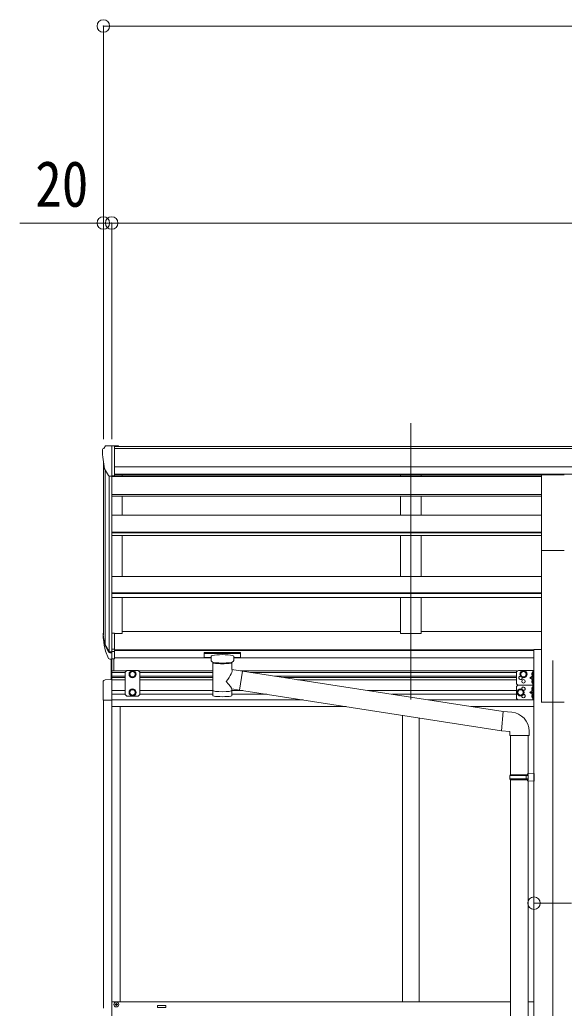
# Model space of a CAD drawing. Units: millimetres at full size, sheet at 1:30; details may follow other scales. Extents: x -8385 to 8479, y -5853 to 5787.
# Drawn here: x -911 to 392, y 617 to 2986 of the extents above; entities that cross this region are included whole.
import ezdxf
from ezdxf.enums import TextEntityAlignment as Align

# ---------------------------------------------------------------- set-up
doc = ezdxf.new("R2010")
doc.units = ezdxf.units.MM
doc.header["$LTSCALE"] = 30
doc.header["$PDMODE"] = 32
doc.header["$PDSIZE"] = 30
for name, color, linetype, lineweight in [('0-1_本体', 4, 'Continuous', 9), ('0-2_部品', 7, 'Continuous', 9), ('0-8_PARTS2', 2, 'Continuous', 9), ('0-A_寸法', 4, 'Continuous', 9), ('1-1_GLASS', 4, 'Continuous', 9), ('1-2_GLASS_SEAL', 7, 'Continuous', 9)]:
    doc.layers.add(name, color=color, linetype=linetype, lineweight=lineweight)
doc.styles.add('ＭＳ ゴシック', font='')
doc.styles.get('ＭＳ ゴシック').set_extended_font_data('MS Gothic')

msp = doc.modelspace()

# ---------------------------------------------------------------- linework, layer by layer
at = {"layer": '0-1_本体'}
for p, q in [((-684.27, 1963.08), (4304.73, 1963.08)), ((-684.27, 1957.73), (4304.73, 1957.73)), ((-710.77, 1510.97), (-710.77, 1926.33)), ((-706.48, 1907.53), (-706.48, 1488.96)), ((-684.27, 1914.2), (4314.73, 1914.2)), ((-684.27, 1896.53), (4314.73, 1896.53)), ((-696.77, 1892.18), (-696.77, 1470.96)), ((-690.77, 1891.7), (-690.77, 1515.4)), ((337.73, 1891.01), (-690.77, 1891.01)), ((337.73, 1894.16), (-684.27, 1894.16)), ((-665.77, 1894.16), (-665.77, 1891.01)), ((0.23, 1891.01), (0.23, 1894.16)), ((50.23, 1891.01), (50.23, 1894.16)), ((337.73, 1847.54), (-690.77, 1847.54)), ((337.73, 1843.46), (-690.77, 1843.46)), ((-665.77, 1843.43), (-665.77, 1798.44)), ((0.23, 1798.3), (0.23, 1843.46)), ((50.23, 1798.3), (50.23, 1843.46)), ((337.73, 1798.3), (-690.77, 1798.3)), ((337.73, 1757.57), (-690.77, 1757.57)), ((337.73, 1756.08), (-690.77, 1756.08)), ((337.73, 1350.1), (337.73, 1762.74)), ((337.73, 1749.29), (-690.77, 1749.29)), ((-665.77, 1749.25), (-665.77, 1650.99)), ((0.23, 1650.99), (0.23, 1749.29)), ((50.23, 1650.99), (50.23, 1749.29)), ((337.83, 1650.99), (-690.77, 1650.99)), ((337.9, 1611.78), (-690.77, 1611.78)), ((337.81, 1610.3), (-690.77, 1610.3)), ((337.83, 1600.65), (-690.77, 1600.65)), ((-665.77, 1600.73), (-665.77, 1514.57)), ((0.23, 1600.65), (0.23, 1514.57)), ((50.23, 1600.65), (50.23, 1514.57)), ((-665.77, 1519.37), (0.23, 1519.37)), ((337.97, 1519.37), (50.23, 1519.37)), ((337.97, 1519.37), (50.23, 1519.37)), ((-684.27, 1514.57), (-665.77, 1514.57)), ((0.23, 1514.57), (50.23, 1514.57)), ((-684.27, 1475.24), (320.03, 1475.24)), ((-684.27, 1473.88), (320.03, 1473.88)), ((320.03, 1476.48), (320.03, -1399.9)), ((320.03, 1476.48), (337.73, 1476.48)), ((-684.27, 1456.51), (-452.77, 1456.51)), ((-398.77, 1456.51), (320.03, 1456.51)), ((337.47, 1350.1), (392.47, 1350.1))]:
    msp.add_line(p, q, dxfattribs=at)
at = {"layer": '0-2_部品'}
for p, q in [((-712.77, 1955.31), (-712.77, 1954.68)), ((-705.86, 1964.12), (-709.92, 1958.31)), ((-702.77, 1964.68), (-705.1, 1964.54)), ((-702.77, 1964.68), (-684.27, 1964.68)), ((-690.77, 1891.7), (-690.77, 1964.68)), ((-684.27, 1964.68), (-674.27, 1964.6)), ((-684.27, 1892.7), (-684.27, 1964.68)), ((-674.27, 1963.08), (-674.27, 1964.6)), ((-698.39, 1893.51), (-707.67, 1909.58)), ((-690.77, 1891.7), (-695.98, 1892.02)), ((-684.27, 1892.7), (-690.77, 1892.7)), ((337.73, 1894.82), (392.73, 1894.82)), ((337.73, 1713.89), (337.73, 1894.82)), ((337.73, 1713.89), (392.73, 1713.89)), ((-690.77, 1515.4), (-690.77, 1453.52)), ((-684.27, 1515.4), (-690.77, 1515.4)), ((-684.27, 1515.4), (-684.27, 1454.34)), ((-708.37, 1489.36), (-698.21, 1470.19)), ((-697.2, 1471.44), (-706.95, 1489.85)), ((-705.79, 1472.5), (-698.21, 1455.02)), ((-690.77, 1470.69), (-695.9, 1470.69)), ((-684.27, 1477.09), (-690.77, 1477.09)), ((-684.27, 1471.69), (-690.77, 1471.69)), ((-467.27, 1469.29), (-384.27, 1469.29)), ((-690.77, 1468.69), (-695.61, 1468.69)), ((-690.77, 1453.52), (-695.61, 1453.52)), ((-684.27, 1454.34), (-690.77, 1454.34)), ((-469.27, 1468.62), (-469.27, 1457.86)), ((-469.27, 1468.43), (-469.27, 1466.89)), ((-467.27, 1467.11), (-384.27, 1467.11)), ((-467.27, 1457.2), (-452.77, 1457.2)), ((-452.77, 1450.39), (-452.77, 1460.67)), ((-448.67, 1445.89), (-448.68, 1365.6)), ((-402.87, 1428.32), (-402.87, 1445.9)), ((-398.77, 1450.39), (-398.77, 1460.67)), ((-398.77, 1457.2), (-384.27, 1457.2)), ((-382.27, 1468.62), (-382.27, 1457.86)), ((-377.64, 1424.41), (-402.87, 1428.32)), ((-377.64, 1424.41), (-384.67, 1379.15)), ((-377.64, 1424.41), (246.32, 1327.61)), ((-402.85, 1365.6), (-402.87, 1382.23)), ((-402.87, 1381.98), (-384.67, 1379.15)), ((242.31, 1281.79), (-384.67, 1379.15)), ((267.16, 1325.79), (246.32, 1327.61)), ((308.23, 1270.05), (308.23, 1280.96)), ((262.23, 1270.05), (308.23, 1270.05)), ((264.23, 1270.05), (264.23, 1176.05)), ((306.23, 1270.05), (306.23, 1178.6)), ((262.23, 1174.05), (263.23, 1176.05)), ((262.23, 1174.05), (306.23, 1174.05)), ((262.23, 1174.05), (262.23, 1166.05)), ((262.23, 1166.05), (306.23, 1166.05)), ((262.23, 1166.05), (263.23, 1164.05)), ((263.23, 1176.05), (306.23, 1176.05)), ((263.23, 1164.05), (306.23, 1164.05)), ((264.23, 1164.05), (264.23, 219.86)), ((301.76, 1174.05), (301.33, 1176.05)), ((304.23, 1178.55), (320.23, 1179.02)), ((304.23, 1176.55), (304.23, 1178.55)), ((304.23, 1176.55), (306.23, 1176.55)), ((304.23, 1161.55), (304.23, 1163.55)), ((304.23, 1161.55), (320.23, 1161.07)), ((306.23, 1161.49), (306.23, 222.42)), ((320.23, 1179.02), (320.23, 1161.07))]:
    msp.add_line(p, q, dxfattribs=at)
for points in [[(-469.27, 1468.62), (-469.23, 1468.82), (-469.15, 1468.96), (-469.05, 1469.05), (-468.95, 1469.11), (-468.83, 1469.16), (-468.53, 1469.22), (-468.04, 1469.26), (-467.5, 1469.29), (-467.27, 1469.29)], [(-384.27, 1469.29), (-383.91, 1469.28), (-383.38, 1469.26), (-382.93, 1469.21), (-382.63, 1469.13), (-382.46, 1469.03), (-382.34, 1468.89), (-382.27, 1468.71), (-382.27, 1468.62)], [(-469.27, 1457.86), (-469.23, 1457.67), (-469.15, 1457.53), (-469.05, 1457.44), (-468.95, 1457.38), (-468.83, 1457.33), (-468.53, 1457.27), (-468.04, 1457.22), (-467.5, 1457.2), (-467.27, 1457.2)], [(-452.73, 1450.45), (-452.75, 1450.09), (-452.51, 1449.13), (-451.99, 1448.25), (-451.18, 1447.41), (-450.07, 1446.61), (-448.67, 1445.89)], [(-402.87, 1445.9), (-402.63, 1446), (-401.28, 1446.73), (-400.17, 1447.58), (-399.41, 1448.44), (-398.95, 1449.34), (-398.78, 1450.23)], [(-384.27, 1457.2), (-383.91, 1457.2), (-383.38, 1457.23), (-382.93, 1457.28), (-382.63, 1457.36), (-382.46, 1457.46), (-382.34, 1457.59), (-382.27, 1457.77), (-382.27, 1457.86)], [(246.32, 1327.61), (242.31, 1281.79), (262.23, 1280.05), (262.23, 1270.05)], [(301.76, 1174.05), (301.76, 1166.05), (301.33, 1164.05)], [(304.23, 1163.55), (306.23, 1163.55), (306.23, 1176.55)]]:
    msp.add_lwpolyline(points, dxfattribs=at)
for centre, radius, start, end in [((-709.77, 1955.31), 3, 93, 180), ((-510.77, 1954.68), 202, 180, 192.90261), ((-705.04, 1963.54), 1, 93.5, 145), ((-695.79, 1895.01), 3, 210, 266.5), ((-622.11, 1511.53), 89.07, 174.49576, 194.41188), ((-622.82, 1515.81), 88.05, 177.22392, 197.21071), ((-577.55, 1508.58), 133.22, 183.27987, 195.71302), ((-695.61, 1471.69), 3, 210, 270), ((-695.9, 1472.19), 1.5, 210, 270), ((-695.61, 1456.52), 3, 210, 270), ((263.23, 1280.96), 45, 0, 85)]:
    msp.add_arc(centre, radius, start, end, dxfattribs=at)
for centre, major_axis, ratio, start_param, end_param in [((-467.27, 1466.89), (2, 0), 0.109601, 1.5707963, 3.1415927), ((-425.77, 1460.67), (27, 0), 0.122176, 6.2831853, 9.424778), ((-425.75, 1445.44), (-22.91, 0.42), 0.072511, 0.0008029, 1.5715993), ((-425.78, 1445.44), (22.92, 0.42), 0.07247, 4.71158, 6.2823764), ((-414.77, 1450.39), (16, 0), 0.361356, 6.2636979, 6.2831853), ((-384.27, 1466.89), (2, 0), 0.109601, 0, 1.5707963), ((-425.75, 1443.81), (-22.91, 0.42), 0.072511, 0.0008029, 1.5715993), ((-425.78, 1443.81), (22.92, 0.42), 0.07247, 4.71158, 6.2823764), ((-425.77, 1401.78), (-22.81, -26.62), 0.234429, 1.6855472, 3.1268519), ((-423.21, 1404.42), (20.32, -22.25), 0.045535, 0.0389954, 1.3075346), ((-425.77, 1378.04), (22.91, 0), 0.122865, 3.1415927, 6.2831853), ((-425.77, 1365.6), (22.92, 0), 0.101955, 3.1415499, 6.2833984)]:
    msp.add_ellipse(centre, major_axis=major_axis, ratio=ratio, start_param=start_param, end_param=end_param, dxfattribs=at)
at = {"layer": '0-8_PARTS2'}
for p, q in [((25.23, 1356.31), (25.23, 2018.83)), ((365.23, 1450.1), (365.23, -1499.9))]:
    msp.add_line(p, q, dxfattribs=at)
at = {"layer": '0-A_寸法', "color": 6}
for p, q in [((-710.77, 2970.59), (-710.77, 1980.3)), ((-710.77, 2970.59), (5773.23, 2970.59)), ((-710.77, 2498.46), (-910.77, 2498.46)), ((-710.77, 2498.46), (-710.77, 1980.3)), ((-690.77, 2498.46), (-710.77, 2498.46)), ((-690.77, 2498.46), (4321.23, 2498.46)), ((-690.77, 2498.46), (-690.77, 1980.3)), ((-690.77, 2498.46), (-690.77, 1980.3)), ((320.23, 868.47), (410.23, 868.47))]:
    msp.add_line(p, q, dxfattribs=at)
for p in [(-710.77, 2970.59), (-710.77, 2498.46), (-690.77, 2498.46), (320.23, 868.47)]:
    msp.add_point(p, dxfattribs=at)
at = {"layer": '1-1_GLASS'}
for p, q in [((-690.77, 1424.97), (-655.27, 1424.97)), ((-690.77, 1421.47), (-658.27, 1421.47)), ((-626.27, 1424.97), (-448.67, 1424.97)), ((-623.27, 1421.47), (-448.67, 1421.47)), ((-381.26, 1424.97), (280.03, 1424.97)), ((-358.7, 1421.47), (278.06, 1421.47)), ((-690.77, 1412.47), (-658.27, 1412.47)), ((-690.77, 1408.97), (-658.27, 1408.97)), ((-690.77, 1404.67), (-690.77, 567.47)), ((-658.27, 1403.97), (-690.77, 1403.97)), ((-623.27, 1412.47), (-448.67, 1412.47)), ((-623.27, 1408.97), (-448.67, 1408.97)), ((-448.67, 1403.97), (-623.27, 1403.97)), ((-300.69, 1412.47), (278.03, 1412.47)), ((-278.13, 1408.97), (278.03, 1408.97)), ((117.31, 1403.97), (-245.89, 1403.97)), ((278.03, 1403.97), (117.31, 1403.97)), ((-690.77, 1377.97), (-658.27, 1377.97)), ((-623.27, 1377.97), (-448.67, 1377.97)), ((-402.86, 1377.97), (-377.07, 1377.97)), ((-78.3, 1377.97), (278.03, 1377.97)), ((-710.77, 1355.27), (-710.77, 616.67)), ((-690.77, 1368.97), (-658.27, 1368.97)), ((-232.18, 1355.47), (-690.77, 1355.47)), ((-623.27, 1368.97), (-448.68, 1368.97)), ((-402.85, 1368.97), (-319.11, 1368.97)), ((-20.28, 1368.97), (278.03, 1368.97)), ((66.74, 1355.47), (320.03, 1355.47)), ((-129.14, 1339.47), (-690.77, 1339.47)), ((-670.77, 1339.47), (-670.77, 632.47)), ((320.03, 1339.47), (169.88, 1339.47)), ((337.47, 1350.08), (392.47, 1350.08)), ((5.23, 1318.6), (5.23, 632.47)), ((45.23, 1312.39), (45.23, 632.47)), ((-690.77, 631.97), (264.23, 631.97)), ((306.03, 631.97), (320.03, 631.97))]:
    msp.add_line(p, q, dxfattribs=at)
msp.add_lwpolyline([(-560.77, 618.47), (-580.77, 618.47), (-580.77, 623.47), (-560.77, 623.47)], close=True, dxfattribs=at)
at = {"layer": '1-2_GLASS_SEAL'}
for p, q in [((-692.27, 1404.47), (-692.27, 1453.5)), ((-690.77, 1404.47), (-690.77, 1454.32)), ((-685.27, 1424.97), (-685.27, 1454.32)), ((-654.27, 1425.97), (-658.27, 1421.97)), ((-658.27, 1421.97), (-658.27, 1368.48)), ((-627.27, 1425.97), (-654.27, 1425.97)), ((-627.27, 1425.97), (-623.27, 1421.97)), ((-623.27, 1368.48), (-623.27, 1421.97)), ((283.03, 1425.97), (320.03, 1425.97)), ((317.03, 1421.47), (316.23, 1421.33)), ((317.53, 1425.97), (317.53, 1390.97)), ((320.03, 1425.97), (320.03, 1390.97)), ((-711.27, 1398.18), (-711.27, 1355.27)), ((-690.77, 1404.47), (-706.05, 1403.67)), ((278.03, 1420.97), (278.03, 1395.97)), ((317.53, 1408.47), (310.53, 1408.47)), ((317.03, 1413.47), (316.23, 1413.61)), ((317.03, 1403.47), (316.23, 1403.33)), ((317.03, 1413.47), (317.53, 1413.56)), ((-640.77, 1380.98), (-647.27, 1377.22)), ((-647.27, 1377.22), (-647.27, 1369.72)), ((-634.27, 1377.22), (-640.77, 1380.98)), ((-634.27, 1369.72), (-634.27, 1377.22)), ((278.03, 1385.97), (278.03, 1360.97)), ((283.03, 1390.97), (320.03, 1390.97)), ((317.03, 1395.47), (316.23, 1395.61)), ((317.03, 1386.47), (316.23, 1386.33)), ((317.03, 1378.47), (316.23, 1378.61)), ((317.03, 1395.47), (317.53, 1395.56)), ((317.03, 1378.47), (317.53, 1378.56)), ((317.53, 1390.97), (317.53, 1355.97)), ((-690.77, 1355.27), (-711.27, 1355.27)), ((-654.27, 1364.48), (-658.27, 1368.48)), ((-627.27, 1364.48), (-654.27, 1364.48)), ((-647.27, 1369.72), (-640.77, 1365.97)), ((-640.77, 1365.97), (-634.27, 1369.72)), ((-627.27, 1364.48), (-623.27, 1368.48)), ((283.03, 1355.97), (320.03, 1355.97)), ((317.53, 1373.47), (310.53, 1373.47)), ((317.03, 1368.47), (316.23, 1368.33)), ((317.03, 1360.47), (316.23, 1360.61)), ((317.03, 1360.47), (317.53, 1360.56)), ((-681.27, 624.97), (-682.27, 624.97)), ((-678.27, 625.97), (-677.27, 625.97))]:
    msp.add_line(p, q, dxfattribs=at)
for points in [[(-647.27, 1420.72), (-640.77, 1424.48), (-634.27, 1420.72)], [(317.03, 1413.47), (317.03, 1421.47), (317.53, 1421.38), (317.53, 1413.56)], [(-634.27, 1420.72), (-634.27, 1413.22), (-640.77, 1409.47), (-647.27, 1413.22), (-647.27, 1420.72)], [(317.53, 1413.47), (310.53, 1408.47), (317.53, 1403.47)], [(317.92, 1417.47), (317.29, 1418.66), (315.05, 1419.77)], [(317.92, 1417.47), (317.29, 1416.28), (315.05, 1415.17)], [(317.92, 1399.47), (317.29, 1400.66), (315.05, 1401.77)], [(317.92, 1399.47), (317.29, 1398.28), (315.05, 1397.17)], [(317.03, 1395.47), (317.03, 1403.47), (317.53, 1403.38), (317.53, 1395.56)], [(283.03, 1390.97), (320.03, 1390.97), (320.03, 1355.97)], [(317.53, 1378.47), (310.53, 1373.47), (317.53, 1368.47)], [(317.92, 1382.47), (317.29, 1383.66), (315.05, 1384.77)], [(317.92, 1382.47), (317.29, 1381.28), (315.05, 1380.17)], [(317.03, 1378.47), (317.03, 1386.47), (317.53, 1386.38), (317.53, 1378.56)], [(317.92, 1364.47), (317.29, 1365.66), (315.05, 1366.77)], [(317.92, 1364.47), (317.29, 1363.28), (315.05, 1362.17)], [(317.03, 1360.47), (317.03, 1368.47), (317.53, 1368.38), (317.53, 1360.56)], [(-682.27, 624.97), (-682.27, 625.97), (-681.27, 625.97)], [(-680.27, 626.97), (-680.27, 627.97), (-679.27, 627.97), (-679.27, 626.97)], [(-679.27, 623.97), (-679.27, 622.97), (-680.27, 622.97), (-680.27, 623.97)], [(-677.27, 625.97), (-677.27, 624.97), (-678.27, 624.97)]]:
    msp.add_lwpolyline(points, dxfattribs=at)
for points in [[(295.03, 1409.47), (301.53, 1413.22), (301.53, 1420.72), (295.03, 1424.48), (288.53, 1420.72), (288.53, 1413.22)], [(288.03, 1365.97), (294.53, 1369.72), (294.53, 1377.22), (288.03, 1380.98), (281.53, 1377.22), (281.53, 1369.72)]]:
    msp.add_lwpolyline(points, close=True, dxfattribs=at)
for centre, radius in [((-640.77, 1416.97), 8.5), ((-640.77, 1416.97), 7.5), ((-640.77, 1416.97), 6.5), ((295.03, 1416.97), 8.5), ((295.03, 1416.97), 7.5), ((295.03, 1416.97), 6.5), ((295.03, 1399.97), 4.25), ((-640.77, 1373.47), 8.5), ((-640.77, 1373.47), 7.5), ((-640.77, 1373.47), 6.5), ((288.03, 1373.47), 8.5), ((288.03, 1373.47), 7.5), ((288.03, 1373.47), 6.5), ((-679.77, 625.47), 5.9)]:
    msp.add_circle(centre, radius, dxfattribs=at)
for centre, radius, start, end in [((283.03, 1420.97), 5, 90, 180), ((-705.77, 1398.18), 5.5, 93, 180), ((288.03, 1408.47), 4.25, 94.76077, 6.29431), ((321.13, 1417.47), 6.5, 147.94412, 212.05588), ((321.13, 1399.47), 6.5, 147.94412, 212.05588), ((316.39, 1420.44), 0.9, 100, 147.94412), ((316.39, 1414.5), 0.9, 212.05588, 260), ((316.39, 1402.44), 0.9, 100, 147.94412), ((283.03, 1395.97), 5, 180, 270), ((283.03, 1385.97), 5, 90, 180), ((295.03, 1381.97), 4.25, 274.76077, 186.29431), ((321.13, 1382.47), 6.5, 147.94412, 212.05588), ((316.39, 1396.5), 0.9, 212.05588, 260), ((316.39, 1385.44), 0.9, 100, 147.94412), ((316.39, 1379.5), 0.9, 212.05588, 260), ((283.03, 1360.97), 5, 180, 270), ((295.03, 1364.97), 4.25, 173.70569, 85.23923), ((321.13, 1364.47), 6.5, 147.94412, 212.05588), ((316.39, 1367.44), 0.9, 100, 147.94412), ((316.39, 1361.5), 0.9, 212.05588, 260), ((-681.27, 626.97), 1, 270, 0), ((-681.27, 623.97), 1, 0, 90), ((-678.27, 626.97), 1, 180, 270), ((-678.27, 623.97), 1, 90, 180)]:
    msp.add_arc(centre, radius, start, end, dxfattribs=at)

# ---------------------------------------------------------------- texts
at = {"layer": '0-A_寸法', "color": 7, "style": 'ＭＳ ゴシック', "width": 0.85}
msp.add_text('20', height=110, dxfattribs=at).set_placement((-873.77, 2504.46), align=Align.BOTTOM_LEFT)

doc.saveas('drawing.dxf')
